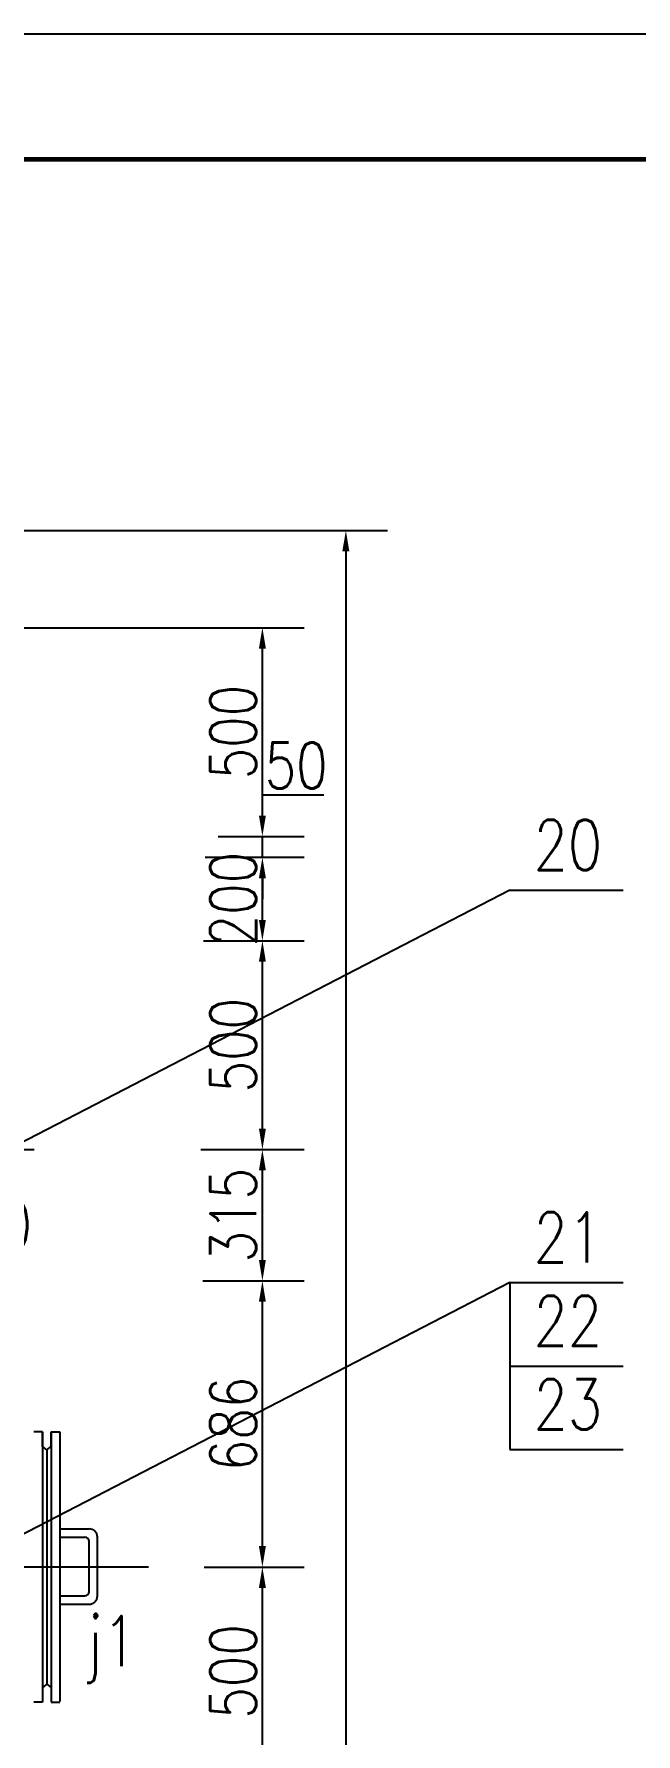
# Model space of a CAD drawing. Header units: millimetres. Extents: x -1286879 to -1269059, y -656245 to -631015.
# Drawn here: x -1281629 to -1280187, y -635087 to -631015 of the extents above; entities that cross this region are included whole.
import ezdxf

# ---------------------------------------------------------------- set-up
doc = ezdxf.new("R2010")
doc.units = ezdxf.units.MM
doc.linetypes.add('CENTER', pattern=[50.8, 31.75, -6.35, 6.35, -6.35])
doc.layers.get('0').update_dxf_attribs({"linetype": 'CONTINUOUS'})
doc.layers.get('Defpoints').update_dxf_attribs({"linetype": 'CONTINUOUS'})
doc.styles.add('HZ', font='txt.shx', dxfattribs={"width": 0.8, "bigfont": 'hztxt.shx'})
doc.dimstyles.new('gqb100', dxfattribs={"dimscale": 5, "dimtxt": 20, "dimasz": 15, "dimexe": 40, "dimexo": 8, "dimgap": 5, "dimtad": 1, "dimtoh": 1, "dimdec": 0, "dimdsep": 46, "dimtxsty": 'HZ', "dimcen": 5, "dimadec": 0, "dimazin": 0, "dimtfac": 1, "dimtdec": 0, "dimtmove": 0, "dimatfit": 3, "dimfxl": 1, "dimtolj": 1, "dimtzin": 0, "dimarcsym": 0})

# ---------------------------------------------------------------- blocks, each defined once
blk = doc.blocks.new('*D446')
at = {"color": 0, "lineweight": -2, "ltscale": 0.5}
for p, q in [((-1281221.3, -634686.6), (-1280981.6, -634686.6)), ((-1281081.6, -635136.6), (-1281081.6, -634736.6)), ((-1281213.8, -635186.6), (-1280981.6, -635186.6))]:
    blk.add_line(p, q, dxfattribs=at)
at = {"color": 0, "ltscale": 0.5}
for points in [[(-1281089.9, -634736.6), (-1281073.3, -634736.6), (-1281081.6, -634686.6)], [(-1281089.9, -635136.6), (-1281073.3, -635136.6), (-1281081.6, -635186.6)]]:
    blk.add_solid(points, dxfattribs=at)
at = {"layer": 'Defpoints', "color": 0, "ltscale": 0.5}
for p in [(-1281251.3, -634686.6), (-1281081.6, -634686.6), (-1281243.8, -635186.6)]:
    blk.add_point(p, dxfattribs=at)
at = {"color": 0, "ltscale": 0.5, "insert": (-1281151.6, -634936.6), "char_height": 110, "attachment_point": 5, "rotation": 90, "style": 'HZ'}
blk.add_mtext('\\A1;500', dxfattribs=at)
blk = doc.blocks.new('*D447')
at = {"color": 0, "lineweight": -2, "ltscale": 0.5}
for p, q in [((-1281224.1, -634001.1), (-1280981.6, -634001.1)), ((-1281081.6, -634636.6), (-1281081.6, -634051.1)), ((-1281213.8, -634686.6), (-1280981.6, -634686.6))]:
    blk.add_line(p, q, dxfattribs=at)
at = {"color": 0, "ltscale": 0.5}
for points in [[(-1281089.9, -634051.1), (-1281073.3, -634051.1), (-1281081.6, -634001.1)], [(-1281089.9, -634636.6), (-1281073.3, -634636.6), (-1281081.6, -634686.6)]]:
    blk.add_solid(points, dxfattribs=at)
at = {"layer": 'Defpoints', "color": 0, "ltscale": 0.5}
for p in [(-1281254.1, -634001.1), (-1281081.6, -634001.1), (-1281243.8, -634686.6)]:
    blk.add_point(p, dxfattribs=at)
at = {"color": 0, "ltscale": 0.5, "insert": (-1281151.6, -634343.8), "char_height": 110, "attachment_point": 5, "rotation": 90, "style": 'HZ'}
blk.add_mtext('\\A1;686', dxfattribs=at)
blk = doc.blocks.new('*D448')
at = {"color": 0, "lineweight": -2, "ltscale": 0.5}
for p, q in [((-1281228.8, -633686.6), (-1280981.6, -633686.6)), ((-1281081.6, -633951.1), (-1281081.6, -633736.6)), ((-1281224.1, -634001.1), (-1280981.6, -634001.1))]:
    blk.add_line(p, q, dxfattribs=at)
at = {"color": 0, "ltscale": 0.5}
for points in [[(-1281089.9, -633736.6), (-1281073.3, -633736.6), (-1281081.6, -633686.6)], [(-1281089.9, -633951.1), (-1281073.3, -633951.1), (-1281081.6, -634001.1)]]:
    blk.add_solid(points, dxfattribs=at)
at = {"layer": 'Defpoints', "color": 0, "ltscale": 0.5}
for p in [(-1281258.8, -633686.6), (-1281081.6, -633686.6), (-1281254.1, -634001.1)]:
    blk.add_point(p, dxfattribs=at)
at = {"color": 0, "ltscale": 0.5, "insert": (-1281151.6, -633843.8), "char_height": 110, "attachment_point": 5, "rotation": 90, "style": 'HZ'}
blk.add_mtext('\\A1;315', dxfattribs=at)
blk = doc.blocks.new('*D450')
at = {"color": 0, "lineweight": -2, "ltscale": 0.5}
for p, q in [((-1281222.5, -633186.6), (-1280981.6, -633186.6)), ((-1281081.6, -633636.6), (-1281081.6, -633236.6)), ((-1281213.8, -633686.6), (-1280981.6, -633686.6))]:
    blk.add_line(p, q, dxfattribs=at)
at = {"color": 0, "ltscale": 0.5}
for points in [[(-1281089.9, -633236.6), (-1281073.3, -633236.6), (-1281081.6, -633186.6)], [(-1281089.9, -633636.6), (-1281073.3, -633636.6), (-1281081.6, -633686.6)]]:
    blk.add_solid(points, dxfattribs=at)
at = {"layer": 'Defpoints', "color": 0, "ltscale": 0.5}
for p in [(-1281252.5, -633186.6), (-1281081.6, -633186.6), (-1281243.8, -633686.6)]:
    blk.add_point(p, dxfattribs=at)
at = {"color": 0, "ltscale": 0.5, "insert": (-1281151.6, -633436.6), "char_height": 110, "attachment_point": 5, "rotation": 90, "style": 'HZ'}
blk.add_mtext('\\A1;500', dxfattribs=at)
blk = doc.blocks.new('*D451')
at = {"color": 0, "lineweight": -2, "ltscale": 0.5}
for p, q in [((-1281218.3, -632986.6), (-1280981.6, -632986.6)), ((-1281081.6, -633136.6), (-1281081.6, -633036.6)), ((-1281215, -633186.6), (-1280981.6, -633186.6))]:
    blk.add_line(p, q, dxfattribs=at)
at = {"color": 0, "ltscale": 0.5}
for points in [[(-1281089.9, -633036.6), (-1281073.3, -633036.6), (-1281081.6, -632986.6)], [(-1281089.9, -633136.6), (-1281073.3, -633136.6), (-1281081.6, -633186.6)]]:
    blk.add_solid(points, dxfattribs=at)
at = {"layer": 'Defpoints', "color": 0, "ltscale": 0.5}
for p in [(-1281248.3, -632986.6), (-1281081.6, -632986.6), (-1281245, -633186.6)]:
    blk.add_point(p, dxfattribs=at)
at = {"color": 0, "ltscale": 0.5, "insert": (-1281151.6, -633086.6), "char_height": 110, "attachment_point": 5, "rotation": 90, "style": 'HZ'}
blk.add_mtext('\\A1;200', dxfattribs=at)
blk = doc.blocks.new('*D453')
at = {"color": 0, "lineweight": -2, "ltscale": 0.5}
for p, q in [((-1282170.8, -632436.6), (-1280981.6, -632436.6)), ((-1281081.6, -632886.6), (-1281081.6, -632486.6)), ((-1281187.8, -632936.6), (-1280981.6, -632936.6))]:
    blk.add_line(p, q, dxfattribs=at)
at = {"color": 0, "ltscale": 0.5}
for points in [[(-1281089.9, -632486.6), (-1281073.3, -632486.6), (-1281081.6, -632436.6)], [(-1281089.9, -632886.6), (-1281073.3, -632886.6), (-1281081.6, -632936.6)]]:
    blk.add_solid(points, dxfattribs=at)
at = {"layer": 'Defpoints', "color": 0, "ltscale": 0.5}
for p in [(-1282200.8, -632436.6), (-1281081.6, -632436.6), (-1281217.8, -632936.6)]:
    blk.add_point(p, dxfattribs=at)
at = {"color": 0, "ltscale": 0.5, "insert": (-1281151.6, -632686.6), "char_height": 110, "attachment_point": 5, "rotation": 90, "style": 'HZ'}
blk.add_mtext('\\A1;500', dxfattribs=at)
blk = doc.blocks.new('*D463')
at = {"color": 0, "lineweight": -2, "ltscale": 0.5}
for p, q in [((-1281081.6, -632886.6), (-1281081.6, -632836.6)), ((-1281081.6, -632836.6), (-1280934.6, -632836.6)), ((-1281187.8, -632936.6), (-1280981.6, -632936.6)), ((-1281081.6, -632986.6), (-1281081.6, -632936.6)), ((-1281187.8, -632986.6), (-1280981.6, -632986.6)), ((-1281081.6, -633036.6), (-1281081.6, -633086.6))]:
    blk.add_line(p, q, dxfattribs=at)
at = {"color": 0, "ltscale": 0.5}
for points in [[(-1281089.9, -632886.6), (-1281073.3, -632886.6), (-1281081.6, -632936.6)], [(-1281089.9, -633036.6), (-1281073.3, -633036.6), (-1281081.6, -632986.6)]]:
    blk.add_solid(points, dxfattribs=at)
at = {"layer": 'Defpoints', "color": 0, "ltscale": 0.5}
for p in [(-1281217.8, -632936.6), (-1281081.6, -632936.6), (-1281217.8, -632986.6)]:
    blk.add_point(p, dxfattribs=at)
at = {"color": 0, "ltscale": 0.5, "insert": (-1281000.6, -632766.6), "char_height": 110, "attachment_point": 5, "style": 'HZ'}
blk.add_mtext('\\A1;50', dxfattribs=at)
blk = doc.blocks.new('*D339')
at = {"color": 0, "lineweight": -2, "ltscale": 0.5}
for p, q in [((-1282506.7, -632203.6), (-1280781.7, -632203.6)), ((-1280881.7, -632253.6), (-1280881.7, -654709.3)), ((-1280961.4, -654759.3), (-1280781.7, -654759.3))]:
    blk.add_line(p, q, dxfattribs=at)
at = {"color": 0, "ltscale": 0.5}
for points in [[(-1280890.1, -632253.6), (-1280873.4, -632253.6), (-1280881.7, -632203.6)], [(-1280890.1, -654709.3), (-1280873.4, -654709.3), (-1280881.7, -654759.3)]]:
    blk.add_solid(points, dxfattribs=at)
at = {"layer": 'Defpoints', "color": 0, "ltscale": 0.5}
for p in [(-1282536.7, -632203.6), (-1280991.4, -654759.3), (-1280881.7, -654759.3)]:
    blk.add_point(p, dxfattribs=at)
at = {"color": 0, "ltscale": 0.5, "insert": (-1280951.7, -643481.4), "char_height": 110, "attachment_point": 5, "rotation": 90, "style": 'HZ'}
blk.add_mtext('\\A1;~22556', dxfattribs=at)
blk = doc.blocks.new('*D341')
at = {"color": 0, "lineweight": -2, "ltscale": 0.5}
for p, q in [((-1281821.7, -633993.1), (-1281821.7, -633837.3)), ((-1281671.7, -633997), (-1281671.7, -633837.3)), ((-1281771.7, -633937.3), (-1281721.7, -633937.3))]:
    blk.add_line(p, q, dxfattribs=at)
at = {"color": 0, "ltscale": 0.5}
for points in [[(-1281771.7, -633928.9), (-1281771.7, -633945.6), (-1281821.7, -633937.3)], [(-1281721.7, -633928.9), (-1281721.7, -633945.6), (-1281671.7, -633937.3)]]:
    blk.add_solid(points, dxfattribs=at)
at = {"layer": 'Defpoints', "color": 0, "ltscale": 0.5}
for p in [(-1281671.7, -633937.3), (-1281821.7, -634023.1), (-1281671.7, -634027)]:
    blk.add_point(p, dxfattribs=at)
at = {"color": 0, "ltscale": 0.5, "insert": (-1281746.7, -633867.3), "char_height": 110, "attachment_point": 5, "style": 'HZ'}
blk.add_mtext('\\A1;150', dxfattribs=at)

msp = doc.modelspace()

# ---------------------------------------------------------------- linework, layer by layer
at = {"color": 1}
msp.add_line((-1286879.2, -631014.5), (-1269059.2, -631014.5), dxfattribs=at)
at = {"color": 2, "lineweight": 60}
msp.add_line((-1286129.2, -631314.5), (-1269359.2, -631314.5), dxfattribs=at)
at = {"ltscale": 0.5}
for p, q in [((-1280489.2, -633065.6), (-1281689.7, -633686.6)), ((-1280489.2, -634005.4), (-1281689.7, -634626.3)), ((-1280489.2, -634005.4), (-1280489.2, -634405.4)), ((-1281608.1, -634362.5), (-1281628.6, -634362.5)), ((-1281608.1, -634362.5), (-1281608.1, -635008.6)), ((-1281608.1, -634398.2), (-1281608.1, -634362.5)), ((-1281587.4, -634362.5), (-1281587.4, -635008.6)), ((-1281587.4, -634398.2), (-1281587.4, -634362.5)), ((-1281587.4, -634362.5), (-1281566.8, -634362.5)), ((-1281566.8, -634362.5), (-1281566.8, -635008.6)), ((-1281597.7, -634405.8), (-1281608.1, -634397.9)), ((-1281597.7, -634405.8), (-1281587.4, -634397.9)), ((-1281597.7, -634405.8), (-1281597.7, -634965.2)), ((-1281597.7, -634405.8), (-1281597.7, -634965.2)), ((-1281566.8, -634595.2), (-1281496.8, -634595.2)), ((-1281566.8, -634615.2), (-1281506.8, -634615.2)), ((-1281476.8, -634755.6), (-1281476.8, -634615.2)), ((-1281496.8, -634745.6), (-1281496.8, -634625.2)), ((-1281566.5, -634755.6), (-1281506.8, -634755.6)), ((-1281566.4, -634775.6), (-1281496.8, -634775.6)), ((-1281597.7, -634967.3), (-1281608.1, -634975.2)), ((-1281608.1, -634974.9), (-1281608.1, -635010.6)), ((-1281597.7, -634967.3), (-1281587.4, -634975.2)), ((-1281587.4, -634974.9), (-1281587.4, -635010.6)), ((-1281608.1, -635010.6), (-1281628.6, -635010.6)), ((-1281587.4, -635010.6), (-1281566.8, -635010.6))]:
    msp.add_line(p, q, dxfattribs=at)
at = {"color": 2}
for p, q in [((-1280489.2, -633065.6), (-1280217.9, -633065.6)), ((-1280489.2, -634005.4), (-1280217.9, -634005.4)), ((-1280489.2, -634205.4), (-1280217.9, -634205.4)), ((-1280489.2, -634405.4), (-1280217.9, -634405.4))]:
    msp.add_line(p, q, dxfattribs=at)
at = {"linetype": 'CENTER', "ltscale": 2}
msp.add_line((-1282907.7, -633686.6), (-1281627.9, -633686.6), dxfattribs=at)
at = {"linetype": 'CENTER', "ltscale": 10}
msp.add_line((-1281354.2, -634686.6), (-1281921.3, -634686.6), dxfattribs=at)
at = {"ltscale": 0.5}
for centre, radius, start, end in [((-1281506.8, -634625.2), 10, 0, 90), ((-1281496.8, -634615.2), 20, 0, 90), ((-1281506.8, -634745.6), 10, 270, 0), ((-1281496.8, -634755.6), 20, 270, 0)]:
    msp.add_arc(centre, radius, start, end, dxfattribs=at)

# ---------------------------------------------------------------- texts
at = {"ltscale": 0.5, "style": 'HZ', "width": 0.8}
for s, p in [('20', (-1280432.4, -633017.1)), ('21', (-1280432.4, -633956.9)), ('22', (-1280432.4, -634156.9)), ('23', (-1280432.4, -634356.9)), ('j1', (-1281505.6, -634923.9))]:
    msp.add_text(s, height=120, dxfattribs=at).set_placement(p)

# ---------------------------------------------------------------- dimensions: what is measured, and where the dimension line sits
at = {"ltscale": 0.5}
dim = msp.add_linear_dim(base=(-1280881.7, -654759.3), p1=(-1282536.7, -632203.6), p2=(-1280991.4, -654759.3), angle=90, text='~<>', dimstyle='gqb100', override={"dimtxt": 22, "dimasz": 10, "dimexe": 20, "dimexo": 6, "dimgap": 3}, dxfattribs=at)
dim.commit()
dim.dimension.update_dxf_attribs({"geometry": '*D339', "text_midpoint": (-1280951.7, -643481.4)})
for base, p1, p2, picture, middle in [((-1281081.6, -632436.6), (-1281217.8, -632936.6), (-1282200.8, -632436.6), '*D453', (-1281151.6, -632686.6)), ((-1281081.6, -632936.6), (-1281217.8, -632986.6), (-1281217.8, -632936.6), '*D463', (-1281000.6, -632766.6)), ((-1281081.6, -633186.6), (-1281243.8, -633686.6), (-1281252.5, -633186.6), '*D450', (-1281151.6, -633436.6)), ((-1281081.6011319, -633686.5518274), (-1281254.1163708, -634001.0518274), (-1281258.8338708, -633686.5518274), '*D448', (-1281151.6011319, -633843.8018274)), ((-1281081.6011319, -634001.0518274), (-1281243.8338708, -634686.5518274), (-1281254.1163708, -634001.0518274), '*D447', (-1281151.6011319, -634343.8018274)), ((-1281081.6, -634686.6), (-1281243.8, -635186.6), (-1281251.3, -634686.6), '*D446', (-1281151.6, -634936.6))]:
    dim = msp.add_linear_dim(base=base, p1=p1, p2=p2, angle=90, dimstyle='gqb100', override={"dimtxt": 22, "dimasz": 10, "dimexe": 20, "dimexo": 6, "dimgap": 3}, dxfattribs=at)
    dim.commit()
    dim.dimension.update_dxf_attribs({"geometry": picture, "text_midpoint": middle})
dim = msp.add_linear_dim(base=(-1281081.6, -632986.6), p1=(-1281245, -633186.6), p2=(-1281248.3, -632986.6), angle=90, dimstyle='gqb100', override={"dimtxt": 22, "dimasz": 10, "dimexe": 20, "dimexo": 6, "dimgap": 3}, dxfattribs=at)
dim.commit()
dim.dimension.update_dxf_attribs({"geometry": '*D451', "text_midpoint": (-1281081.6, -633086.6), "dimtype": 128})
dim = msp.add_linear_dim(base=(-1281671.7, -633937.3), p1=(-1281821.7, -634023.1), p2=(-1281671.7, -634027), dimstyle='gqb100', override={"dimtxt": 22, "dimasz": 10, "dimexe": 20, "dimexo": 6, "dimgap": 3}, dxfattribs=at)
dim.commit()
dim.dimension.update_dxf_attribs({"geometry": '*D341', "text_midpoint": (-1281746.7, -633937.3), "dimtype": 128})

doc.saveas('drawing.dxf')
